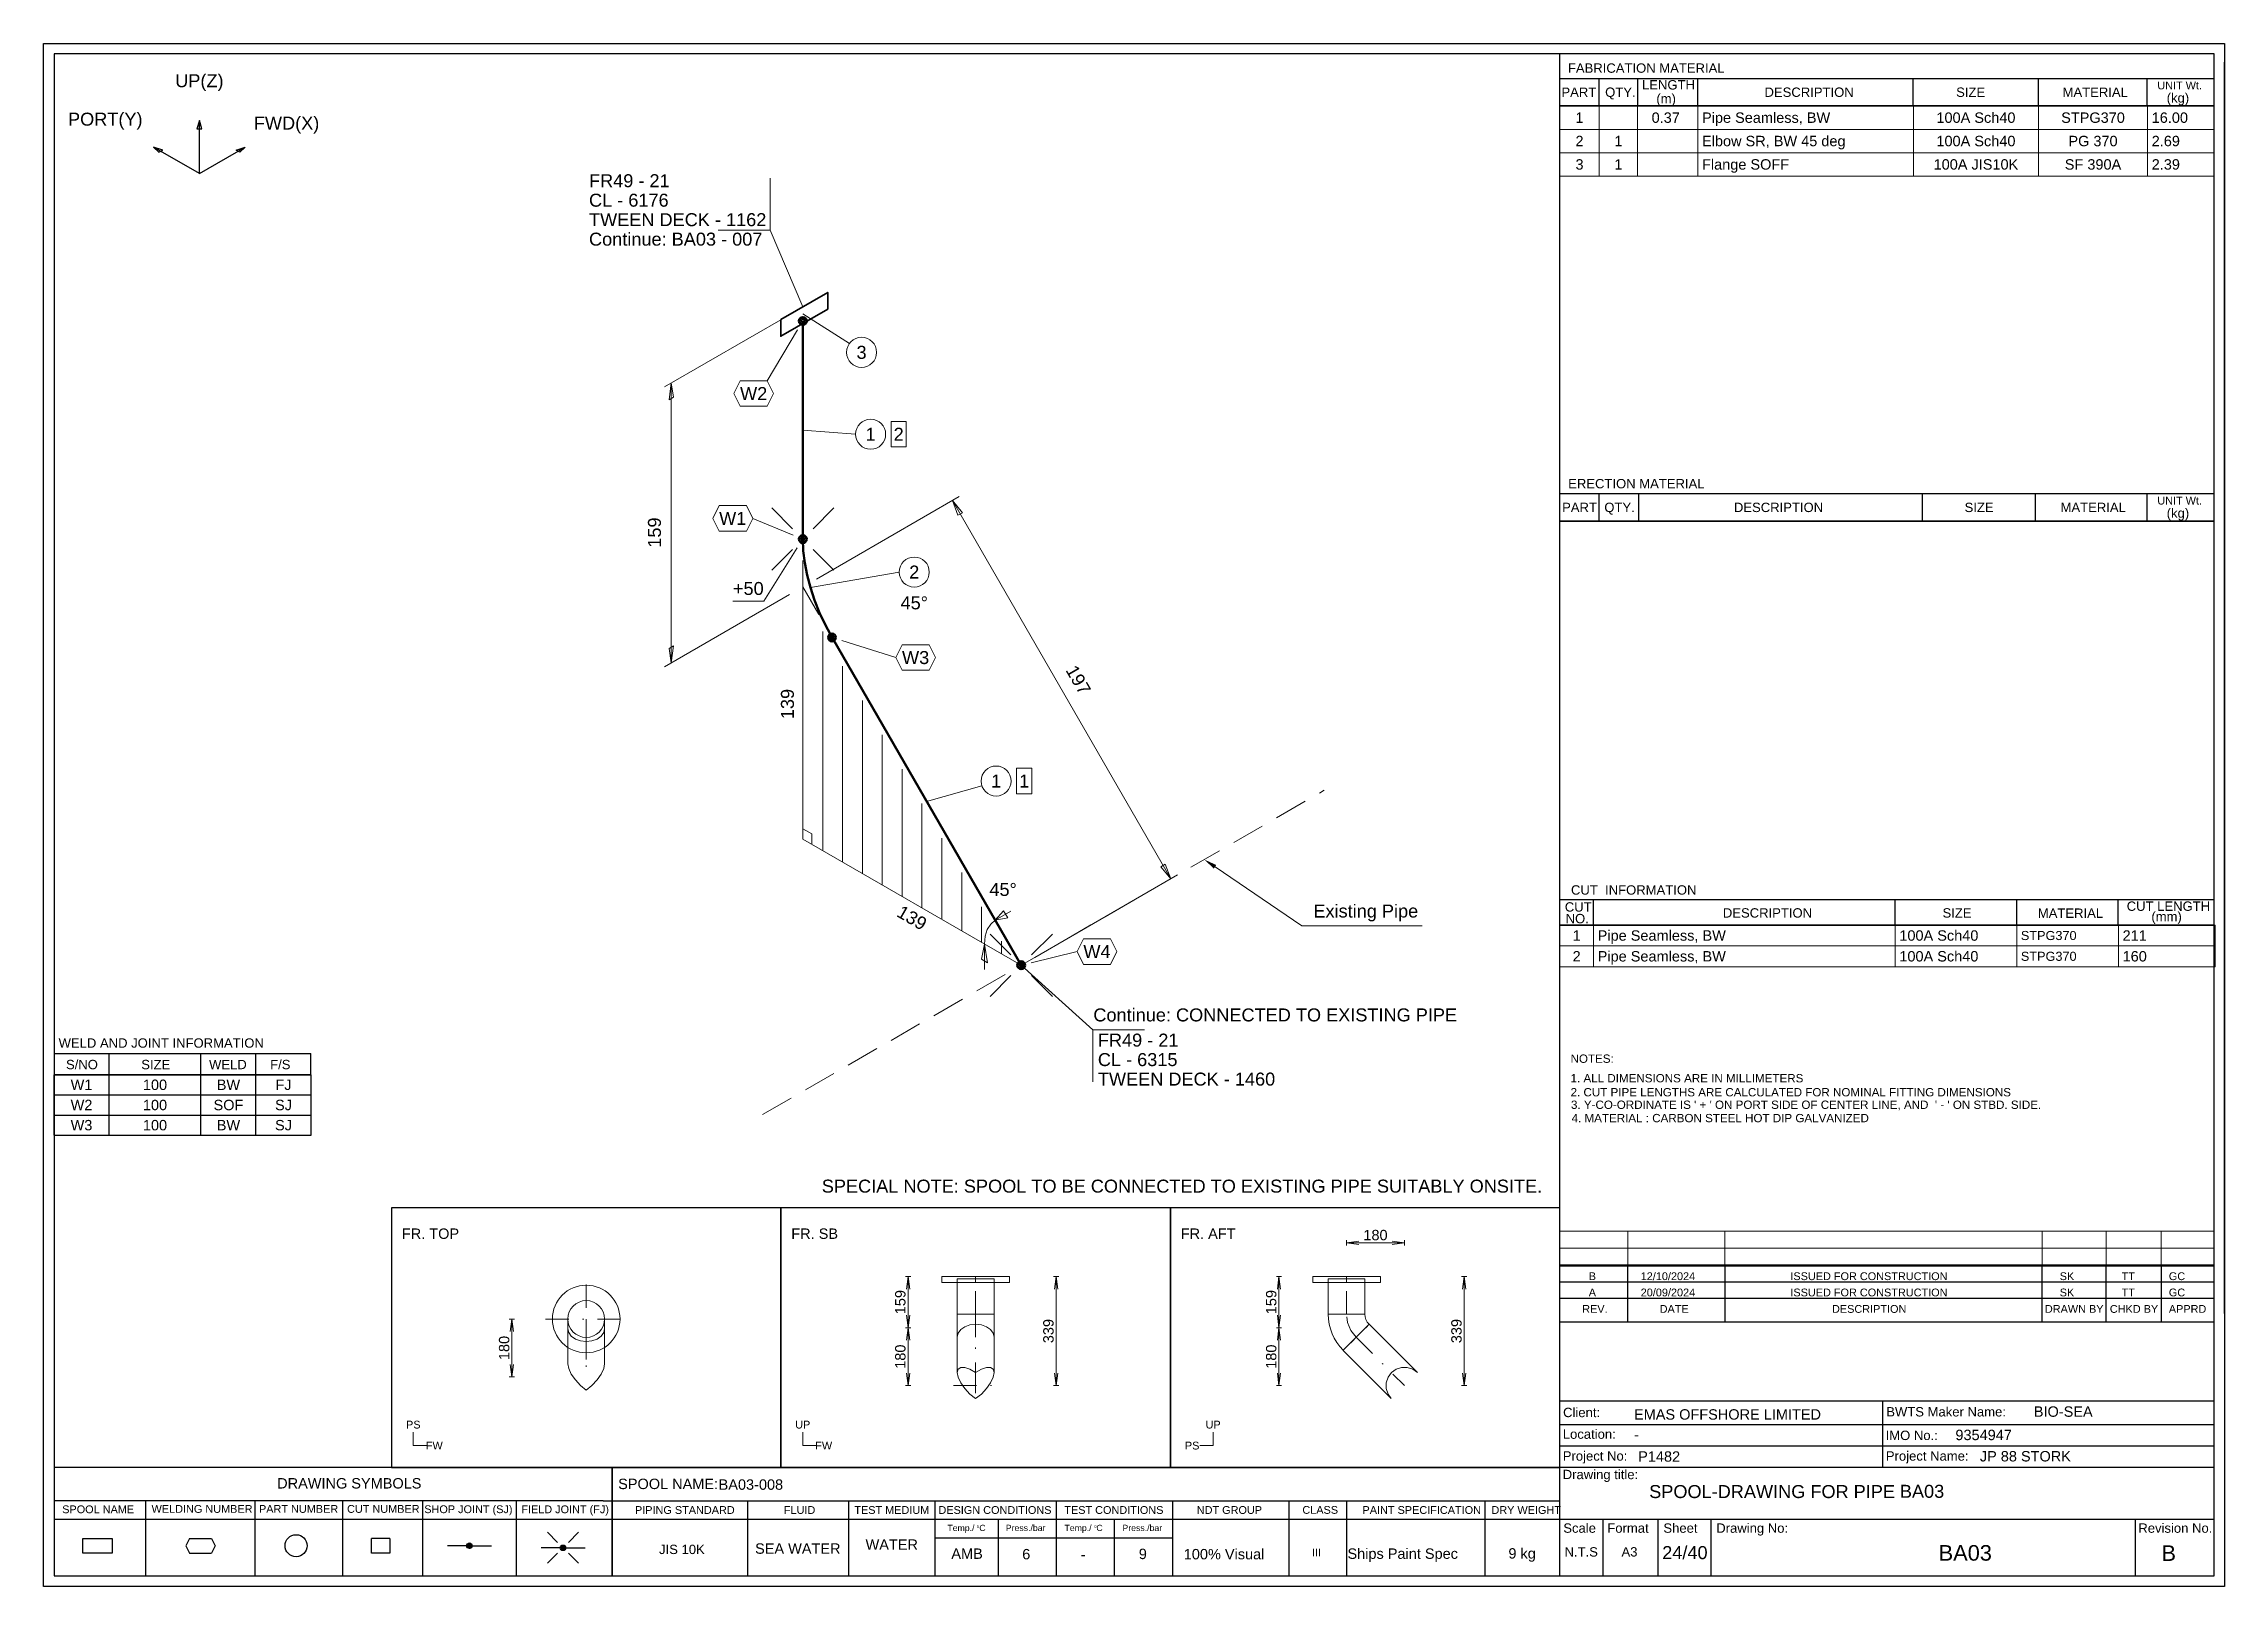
# Model space of a CAD drawing. Header units: millimetres. Extents: x 0 to 420, y 0 to 297.
import ezdxf
from ezdxf.enums import TextEntityAlignment as Align

# ---------------------------------------------------------------- set-up
doc = ezdxf.new("R2010")
doc.units = ezdxf.units.MM
for name, pattern in [('_DASHED1', [19.05, 12.7, -6.35]), ('DOTTED_DASHED5', [9.99997, 4.444431, -2.666659, 0.222222, -2.666659]), ('DOTTED_DASHED6', [10, 4.444444, -2.666667, 0.222222, -2.666667])]:
    doc.linetypes.add(name, pattern=pattern)
doc.layers.add('Existing Pipe', color=253, linetype='_DASHED1', lineweight=0)
for name, color, linetype in [('FramesFromTables', 40, 'Continuous'), ('I_Coordinates', 11, 'Continuous'), ('I_CutNumbers', 10, 'Continuous'), ('I_Dimensions', 4, 'Continuous'), ('I_OtherComponents', 2, 'Continuous'), ('I_PartNumbers', 9, 'Continuous'), ('I_Pipes', 1, 'Continuous'), ('I_Tags', 8, 'Continuous'), ('I_Triangles', 5, 'Continuous'), ('SymbolsOnDrawingSheet', 1, 'Continuous'), ('TextFromTables', 2, 'Continuous'), ('TextFromTextBoxes', 2, 'Continuous')]:
    doc.layers.add(name, color=color, linetype=linetype)
doc.styles.add('Cadmatic Default Text', font='arial.ttf')

# ---------------------------------------------------------------- blocks, each defined once
blk = doc.blocks.new('BA01728716191_BOM_4')
at = {"layer": 'FramesFromTables', "linetype": 'ByBlock', "lineweight": 18}
for p, q in [((292, 285), (418, 285)), ((292, 271.5), (292, 285)), ((292, 271.5), (292, 285)), ((299.6, 271.5), (299.6, 285)), ((299.6, 271.5), (299.6, 285)), ((307, 271.5), (307, 285)), ((307, 271.5), (307, 285)), ((318.6, 271.5), (318.6, 285)), ((318.6, 271.5), (318.6, 285)), ((360.1, 271.5), (360.1, 285)), ((360.1, 271.5), (360.1, 285)), ((384.2, 271.5), (384.2, 285)), ((384.2, 271.5), (384.2, 285)), ((405.2, 271.5), (405.2, 285)), ((405.2, 271.5), (405.2, 285)), ((418, 271.5), (418, 285)), ((292, 280.5), (418, 280.5)), ((292, 276), (418, 276)), ((292, 205), (418.1, 205)), ((292, 205), (418.1, 205)), ((292, 127.3), (418.2, 127.3)), ((292, 119.3), (292, 127.3)), ((292, 119.3), (292, 127.3)), ((298.5, 119.3), (298.5, 127.3)), ((298.5, 119.3), (298.5, 127.3)), ((356.6, 119.3), (356.6, 127.3)), ((356.6, 119.3), (356.6, 127.3)), ((380, 119.3), (380, 127.3)), ((380, 119.3), (380, 127.3)), ((399.6, 119.3), (399.6, 127.3)), ((399.6, 119.3), (399.6, 127.3)), ((418, 119.3), (418, 127.3)), ((292, 123.3), (418.2, 123.3)), ((292, 68.4), (418, 68.4)), ((292, 58.6), (292, 68.4)), ((292, 58.6), (292, 68.4)), ((305.1, 58.6), (305.1, 68.4)), ((305.1, 58.6), (305.1, 68.4)), ((323.8, 58.6), (323.8, 68.4)), ((323.8, 58.6), (323.8, 68.4)), ((384.9, 58.6), (384.9, 68.4)), ((384.9, 58.6), (384.9, 68.4)), ((397.2, 58.6), (397.2, 68.4)), ((397.2, 58.6), (397.2, 68.4)), ((407.8, 58.6), (407.8, 68.4)), ((407.8, 58.6), (407.8, 68.4)), ((418, 58.6), (418, 68.4)), ((292, 65.13), (418, 65.13)), ((292, 61.87), (418, 61.87))]:
    blk.add_line(p, q, dxfattribs=at)
at = {"layer": 'FramesFromTables', "linetype": 'ByBlock', "lineweight": -3}
for p, q in [((2, 98.5), (51.5, 98.5)), ((2, 86.85), (2, 98.5)), ((2, 86.85), (2, 98.5)), ((12.6, 86.85), (12.6, 98.5)), ((12.6, 86.85), (12.6, 98.5)), ((30.3, 86.85), (30.3, 98.5)), ((30.3, 86.85), (30.3, 98.5)), ((40.9, 86.85), (40.9, 98.5)), ((40.9, 86.85), (40.9, 98.5)), ((51.5, 86.85), (51.5, 98.5)), ((2, 94.62), (51.5, 94.62)), ((2, 90.73), (51.5, 90.73))]:
    blk.add_line(p, q, dxfattribs=at)
at = {"layer": 'FramesFromTables', "linetype": 'ByBlock', "lineweight": 18, "flags": 128}
for points in [[(292, 271.5), (418, 271.5), (418, 285)], [(292, 119.3), (418.2, 119.3), (418.2, 127.3)], [(292, 58.6), (418, 58.6), (418, 68.4)]]:
    blk.add_lwpolyline(points, dxfattribs=at)
at = {"layer": 'FramesFromTables', "linetype": 'ByBlock', "lineweight": -3, "flags": 128}
blk.add_lwpolyline([(2, 86.85), (51.5, 86.85), (51.5, 98.5)], dxfattribs=at)
at = {"layer": 'TextFromTables', "linetype": 'ByBlock', "lineweight": 13, "style": 'Cadmatic Default Text'}
for s, p in [('1', (295.8, 282.75)), ('2', (295.8, 278.25)), ('3', (295.8, 273.75))]:
    blk.add_text(s, height=2, dxfattribs=at).set_placement(p, align=Align.MIDDLE_CENTER)
at = {"layer": 'TextFromTables', "linetype": 'ByBlock', "lineweight": 25, "style": 'Cadmatic Default Text'}
for s, p in [('0.37 ', (312.8, 282.75)), ('100A Sch40', (372.15, 282.75)), ('STPG370', (394.7, 282.75)), ('1', (303.3, 278.25)), ('100A Sch40', (372.15, 278.25)), ('PG 370', (394.7, 278.25)), ('1', (303.3, 273.75)), ('100A JIS10K', (372.15, 273.75)), ('SF 390A', (394.7, 273.75)), ('1', (295.25, 125.3)), ('2', (295.25, 121.3)), ('W1', (7.3, 96.56)), ('100', (21.45, 96.56)), ('BW', (35.6, 96.56)), ('FJ', (46.2, 96.56)), ('W2', (7.3, 92.67)), ('100', (21.45, 92.67)), ('SOF', (35.6, 92.67)), ('SJ', (46.2, 92.67)), ('W3', (7.3, 88.79)), ('100', (21.45, 88.79)), ('BW', (35.6, 88.79)), ('SJ', (46.2, 88.79))]:
    blk.add_text(s, height=2, dxfattribs=at).set_placement(p, align=Align.MIDDLE_CENTER)
for s, height, p in [('Pipe Seamless, BW ', 2, (319.4, 282.75)), ('16.00', 2, (406, 282.75)), ('Elbow SR, BW 45 deg', 2, (319.4, 278.25)), ('2.69', 2, (406, 278.25)), ('Flange SOFF ', 2, (319.4, 273.75)), ('2.39', 2, (406, 273.75)), ('Pipe Seamless, BW', 2, (299.3, 125.3)), ('100A Sch40', 2, (357.4, 125.3)), ('STPG370', 1.75, (380.8, 125.3)), ('211', 2, (400.4, 125.3)), ('Pipe Seamless, BW', 2, (299.3, 121.3)), ('100A Sch40', 2, (357.4, 121.3)), ('STPG370', 1.75, (380.8, 121.3)), ('160', 2, (400.4, 121.3))]:
    blk.add_text(s, height=height, dxfattribs=at).set_placement(p, align=Align.MIDDLE_LEFT)
at = {"layer": 'TextFromTextBoxes', "linetype": 'ByBlock', "lineweight": -3, "style": 'Cadmatic Default Text'}
for s, p in [('EMAS OFFSHORE LIMITED', (306.3, 33.1)), ('BIO-SEA', (383.3, 33.65)), ('9354947', (368.2, 29.15)), ('-', (306.3, 29.2)), ('P1482', (307.1, 25)), ('JP 88 STORK', (372.9, 25.05)), ('BA03-008', (130, 19.6))]:
    blk.add_text(s, height=2, dxfattribs=at).set_placement(p, align=Align.MIDDLE_LEFT)
at = {"layer": 'TextFromTextBoxes', "linetype": 'ByBlock', "lineweight": 25, "style": 'Cadmatic Default Text'}
blk.add_text('BA03', height=2.5, dxfattribs=at).set_placement((357.5, 18.3), align=Align.MIDDLE_LEFT)
at = {"layer": 'TextFromTextBoxes', "linetype": 'ByBlock', "lineweight": -3, "style": 'Cadmatic Default Text'}
for s, height, p in [('WATER', 2, (163.35, 8.05)), ('SEA WATER', 2, (145.25, 7.28)), ('AMB', 2, (177.85, 6.3)), ('6', 2, (189.25, 6.2)), ('-', 2, (200.2, 6.15)), ('9', 2, (211.7, 6.25)), ('100% Visual', 2, (227.35, 6.2)), ('Ships Paint Spec', 2, (261.75, 6.3)), ('9 kg', 2, (284.75, 6.35)), ('24/40', 2.5, (316.1, 6.5))]:
    blk.add_text(s, height=height, dxfattribs=at).set_placement(p, align=Align.MIDDLE_CENTER)
at = {"layer": 'TextFromTextBoxes', "linetype": 'ByBlock', "lineweight": 25, "style": 'Cadmatic Default Text'}
blk.add_text('BA03', height=3, dxfattribs=at).set_placement((370.1, 6.45), align=Align.MIDDLE_CENTER)
blk = doc.blocks.new('SEDS_SPOOL_FORMAT_Gol_4')
at = {"layer": 'SymbolsOnDrawingSheet', "linetype": 'ByBlock', "lineweight": -3, "flags": 128}
for points in [[(0, 297), (420, 297), (420, 0), (0, 0), (0, 297)], [(418.01, 295.01), (2, 295.01)], [(2, 295.01), (2, 2)], [(292.02, 50.91), (292.02, 295.01)], [(418.01, 2), (418.01, 295.01)], [(292.02, 290.3), (418.01, 290.3)], [(299.59, 285.01), (299.59, 290.3)], [(307.02, 285.01), (307.02, 290.3)], [(318.61, 285.01), (318.61, 290.3)], [(360.08, 285.01), (360.08, 290.3)], [(384.18, 285.01), (384.18, 290.3)], [(405.15, 285.01), (405.15, 290.3)], [(405.15, 285.01), (405.15, 290.3)], [(420, 52.53), (420, 293.46)], [(420, 52.53), (420, 293.46)], [(292.02, 284.66), (292.02, 288.77)], [(292, 285), (418, 285)], [(292, 253.5), (292, 285)], [(292, 253.5), (292, 285)], [(292.02, 285.01), (418.01, 285.01)], [(418.01, 285.01), (292.02, 285.01)], [(418, 253.5), (418, 285)], [(292.02, 210.38), (418.01, 210.38)], [(299.57, 205.08), (299.57, 210.38)], [(307.21, 205.08), (307.21, 210.38)], [(361.83, 205.03), (361.83, 210.38)], [(383.61, 205.08), (383.61, 210.38)], [(405.15, 205.17), (405.15, 210.38)], [(292.02, 205.08), (292.02, 209.18)], [(292.02, 205.08), (418.01, 205.08)], [(292.02, 186.7), (292.02, 205.08)], [(292.02, 186.7), (292.02, 205.08)], [(418.01, 205.08), (292.02, 205.08)], [(418, 166), (418, 205)], [(292.02, 132.23), (418.01, 132.23)], [(292.02, 127.3), (292.02, 131.41)], [(298.48, 127.3), (298.48, 132.23)], [(356.6, 127.3), (356.6, 132.23)], [(380.01, 127.3), (380.01, 132.23)], [(399.56, 127.3), (399.56, 132.23)], [(292.02, 127.3), (418.01, 127.3)], [(418.01, 127.3), (292.02, 127.3)], [(418, 111.3), (418, 127.3)], [(2, 102.57), (51.49, 102.57)], [(12.6, 98.45), (12.6, 102.57)], [(30.28, 98.45), (30.28, 102.57)], [(40.88, 98.45), (40.88, 102.57)], [(51.49, 98.45), (51.49, 102.57)], [(2, 98.5), (51.5, 98.5)], [(2, 98.5), (51.5, 98.5)], [(51.49, 98.47), (2, 98.47)], [(2, 98.45), (51.49, 98.45)], [(418, 55.4), (418, 68.5)], [(292.02, 52.57), (292.02, 66.5)], [(292.02, 52.57), (292.02, 66.5)], [(292.02, 61.73), (418.01, 61.73)], [(305.1, 50.91), (305.1, 61.73)], [(323.84, 50.91), (323.84, 61.73)], [(384.91, 50.91), (384.91, 61.73)], [(397.21, 50.91), (397.21, 61.73)], [(407.86, 50.91), (407.86, 61.73)], [(292.02, 58.6), (418.01, 58.6)], [(292.02, 55.47), (418.01, 55.47)], [(292.02, 50.91), (418.01, 50.91)], [(292.02, 2), (292.02, 50.91)], [(292.02, 35.73), (418.01, 35.73)], [(354.24, 22.93), (354.24, 35.73)], [(292.02, 31.13), (418.01, 31.13)], [(292.02, 27.03), (418.01, 27.03)], [(2, 22.93), (107.74, 22.93)], [(107.74, 22.93), (292.02, 22.93)], [(109.52, 22.93), (109.52, 2)], [(109.52, 2), (109.52, 22.93)], [(292.02, 22.93), (418.01, 22.93)], [(107.74, 16.45), (2, 16.45)], [(2, 12.91), (292.02, 12.91)], [(19.62, 16.45), (19.62, 2)], [(40.69, 16.45), (40.69, 2)], [(57.56, 16.45), (57.56, 2)], [(72.95, 16.45), (72.95, 2)], [(91.02, 16.45), (91.02, 2)], [(107.74, 16.45), (292.02, 16.45)], [(135.58, 16.45), (135.58, 2)], [(155.03, 16.45), (155.03, 2)], [(171.67, 16.45), (171.67, 2)], [(183.82, 12.91), (183.82, 2)], [(195.02, 16.45), (195.02, 2)], [(206.21, 12.91), (206.21, 2)], [(217.4, 16.45), (217.4, 2)], [(239.85, 16.45), (239.85, 2)], [(250.91, 16.34), (250.91, 2)], [(277.59, 16.45), (277.59, 2)], [(292.02, 12.91), (418.01, 12.91)], [(300.39, 2), (300.39, 12.91)], [(310.96, 2), (310.96, 12.91)], [(321.13, 2), (321.13, 12.91)], [(402.9, 2), (402.9, 12.91)], [(13.2, 6.41), (7.55, 6.41), (7.55, 9.23), (13.2, 9.23)], [(13.2, 9.23), (13.2, 6.41)], [(28.12, 9.23), (27.42, 7.82)], [(28.12, 9.23), (32.36, 9.23)], [(32.36, 9.23), (33.07, 7.82)], [(66.68, 9.23), (66.68, 6.41), (63.15, 6.41), (63.15, 9.23)], [(66.68, 9.23), (63.15, 9.23)], [(99, 8.47), (97.06, 10.41)], [(101.09, 8.47), (103.03, 10.41)], [(171.67, 9.37), (217.4, 9.37)], [(171.67, 9.37), (217.4, 9.37)], [(27.42, 7.82), (28.12, 6.41)], [(28.12, 6.41), (32.36, 6.41)], [(33.07, 7.82), (32.36, 6.41)], [(81.48, 7.82), (77.79, 7.82)], [(81.49, 7.78), (82.04, 8.32)], [(81.51, 7.9), (81.93, 8.32)], [(81.52, 7.7), (82.14, 8.32)], [(81.55, 7.62), (82.22, 8.29)], [(81.56, 8.06), (81.76, 8.26)], [(81.57, 7.54), (82.28, 8.25)], [(81.62, 7.48), (82.34, 8.2)], [(81.68, 7.44), (82.4, 8.16)], [(81.74, 7.39), (82.45, 8.1)], [(81.8, 7.35), (82.48, 8.02)], [(81.88, 7.32), (82.5, 7.94)], [(81.98, 7.32), (82.53, 7.86)], [(82.09, 7.32), (82.52, 7.75)], [(82.24, 7.36), (82.47, 7.59)], [(82.54, 7.82), (86.24, 7.82)], [(99.51, 7.42), (95.82, 7.42)], [(99, 6.38), (97.06, 4.44)], [(99.53, 7.47), (99.99, 7.93)], [(99.53, 7.37), (100.1, 7.93)], [(99.56, 7.29), (100.2, 7.93)], [(99.58, 7.62), (99.88, 7.93)], [(99.58, 7.21), (100.27, 7.89)], [(99.61, 7.13), (100.33, 7.84)], [(99.67, 7.08), (100.39, 7.8)], [(99.73, 7.03), (100.45, 7.75)], [(99.79, 6.99), (100.49, 7.69)], [(99.85, 6.94), (100.52, 7.61)], [(99.94, 6.92), (100.54, 7.53)], [(100.04, 6.92), (100.57, 7.45)], [(100.15, 6.92), (100.54, 7.31)], [(100.38, 7.04), (100.49, 7.15)], [(100.57, 7.42), (104.27, 7.42)], [(101.09, 6.38), (103.03, 4.44)], [(2, 2), (418.01, 2)]]:
    blk.add_lwpolyline(points, dxfattribs=at)
at = {"layer": 'SymbolsOnDrawingSheet', "linetype": 'ByBlock', "lineweight": -3}
for centre, radius in [((48.63, 7.82), 2.12), ((82.01, 7.82), 0.53), ((100.04, 7.42), 0.53)]:
    blk.add_circle(centre, radius, dxfattribs=at)
at = {"layer": 'SymbolsOnDrawingSheet', "linetype": 'ByBlock', "lineweight": -3, "style": 'Cadmatic Default Text'}
for s, height, p in [('FABRICATION MATERIAL', 1.8, (293.57, 293.19)), ('LENGTH', 1.8, (307.84, 289.97)), ('PART', 1.8, (292.32, 288.55)), ('QTY.', 1.8, (300.74, 288.55)), ('DESCRIPTION', 1.8, (331.43, 288.55)), ('SIZE', 1.8, (368.34, 288.55)), ('MATERIAL', 1.8, (388.84, 288.55)), ('UNIT Wt.', 1.5, (407.08, 289.7)), (' (kg)', 1.8, (408.19, 287.46)), ('ERECTION MATERIAL', 1.8, (293.62, 213.19)), ('PART', 1.8, (292.45, 208.62)), ('QTY.', 1.8, (300.58, 208.62)), ('DESCRIPTION', 1.8, (325.54, 208.62)), ('SIZE', 1.8, (369.97, 208.62)), ('MATERIAL', 1.8, (388.45, 208.62)), ('UNIT Wt.', 1.5, (407.08, 209.77)), (' (kg)', 1.8, (408.19, 207.53)), ('CUT  INFORMATION', 1.8, (294.16, 134.97)), ('CUT ', 1.8, (292.97, 131.7)), ('DESCRIPTION', 1.8, (323.41, 130.55)), ('SIZE', 1.8, (365.72, 130.55)), ('MATERIAL', 1.8, (384.07, 130.5)), ('CUT LENGTH', 1.8, (401.19, 131.85)), ('NO.', 1.8, (293.13, 129.46)), ('(mm)', 1.8, (405.94, 129.85)), ('WELD AND JOINT INFORMATION', 1.8, (2.89, 105.5)), ('S/NO', 1.8, (4.31, 101.36)), ('SIZE', 1.8, (18.81, 101.36)), ('WELD', 1.8, (31.86, 101.36)), ('F/S', 1.8, (43.63, 101.36)), ('SPOOL-DRAWING FOR PIPE', 2.5, (309.22, 19.5))]:
    blk.add_text(s, height=height, dxfattribs=at).set_placement(p, align=Align.TOP_LEFT)
for s, height, p in [('(m)', 1.8, (310.6, 285.51)), ('Client:', 1.8, (292.64, 32.58)), ('BWTS Maker Name:', 1.8, (354.88, 32.71)), ('Location:', 1.8, (292.58, 28.41)), ('IMO No.:', 1.8, (354.76, 28.17)), ('Project No:', 1.8, (292.58, 24.2)), ('Project Name:', 1.8, (354.8, 24.2)), ('Drawing title:', 1.8, (292.57, 20.64)), ('DRAWING SYMBOLS', 2, (44.98, 18.84)), ('Temp./  C   ', 1.2, (174.06, 10.65)), ('0', 0.53, (179.71, 11.25)), ('Press./bar', 1.2, (185.31, 10.65)), ('Temp./  C   ', 1.2, (196.61, 10.65)), ('0', 0.53, (202.37, 11.25)), ('Press./bar', 1.2, (207.78, 10.65)), ('Scale', 1.8, (292.68, 10.32)), ('Format', 1.8, (301.16, 10.32)), ('Sheet', 1.8, (311.96, 10.32)), ('Drawing No:', 1.8, (322.14, 10.32)), ('Revision No.', 1.8, (403.43, 10.32)), ('N.T.S', 1.8, (292.92, 5.74)), ('A3', 1.8, (303.89, 5.74))]:
    blk.add_text(s, height=height, dxfattribs=at).set_placement(p)
for s, height, p in [('NOTES:', 1.6, (294.08, 101.59)), ('1. ALL DIMENSIONS ARE IN MILLIMETERS', 1.6, (294.08, 97.83)), ('2. CUT PIPE LENGTHS ARE CALCULATED FOR NOMINAL FITTING DIMENSIONS', 1.6, (294.08, 95.13)), ("3. Y-CO-ORDINATE IS ' + ' ON PORT SIDE OF CENTER LINE, AND  ' - ' ON STBD. SIDE.", 1.6, (294.16, 92.72)), ('4. MATERIAL : CARBON STEEL HOT DIP GALVANIZED', 1.6, (294.28, 90.15)), ('B', 1.5, (297.58, 59.71)), ('12/10/2024', 1.5, (307.59, 59.71)), ('ISSUED FOR CONSTRUCTION', 1.5, (336.41, 59.71)), ('SK', 1.5, (388.28, 59.71)), ('TT', 1.5, (400.21, 59.71)), ('GC', 1.5, (409.3, 59.71)), ('A', 1.5, (297.58, 56.58)), ('20/09/2024', 1.5, (307.59, 56.58)), ('ISSUED FOR CONSTRUCTION', 1.5, (336.41, 56.58)), ('SK', 1.5, (388.28, 56.58)), ('TT', 1.5, (400.21, 56.58)), ('GC', 1.5, (409.3, 56.58)), ('REV.', 1.5, (296.32, 53.41)), ('DATE', 1.5, (311.24, 53.41)), ('DESCRIPTION', 1.5, (344.43, 53.41)), ('DRAWN BY', 1.5, (385.43, 53.41)), ('CHKD BY', 1.5, (397.94, 53.41)), ('APPRD', 1.5, (409.3, 53.41)), ('SPOOL NAME:', 2, (110.65, 19.73)), ('SPOOL NAME', 1.5, (3.58, 14.83)), ('WELDING NUMBER', 1.5, (20.79, 14.91)), ('PART NUMBER', 1.5, (41.48, 14.91)), ('CUT NUMBER', 1.5, (58.44, 14.91)), ('SHOP JOINT (SJ)', 1.5, (73.31, 14.85)), ('FIELD JOINT (FJ)', 1.5, (92, 14.83)), ('PIPING STANDARD', 1.5, (113.89, 14.7)), ('FLUID', 1.5, (142.57, 14.7)), ('TEST MEDIUM', 1.5, (156.14, 14.7)), ('DESIGN CONDITIONS', 1.5, (172.34, 14.7)), ('TEST CONDITIONS', 1.5, (196.58, 14.7)), ('NDT GROUP', 1.5, (222.09, 14.7)), ('CLASS', 1.5, (242.43, 14.72)), ('PAINT SPECIFICATION', 1.5, (254.01, 14.7)), ('DRY WEIGHT', 1.5, (278.84, 14.7)), ('JIS 10K', 1.8, (118.53, 7.12)), ('III', 1.5, (244.26, 6.51)), ('B', 3, (407.89, 6.4))]:
    blk.add_text(s, height=height, dxfattribs=at).set_placement(p, align=Align.MIDDLE_LEFT)
blk = doc.blocks.new('BA01728716191_PRT_65_3')
at = {"layer": 'I_OtherComponents', "linetype": 'ByBlock', "lineweight": 35, "flags": 128}
blk.add_lwpolyline([(99.03, 222.59), (99.03, 225.8), (89.98, 220.57), (89.98, 217.36), (99.03, 222.59)], dxfattribs=at)
at = {"layer": 'I_OtherComponents', "linetype": 'ByBlock', "lineweight": 50}
for radius in [0.75, 0.375]:
    blk.add_circle((94.22, 220.3), radius, dxfattribs=at)
blk = doc.blocks.new('BA01728716191_PRT_66_3')
at = {"layer": 'I_Pipes', "linetype": 'ByBlock', "lineweight": 50}
blk.add_line((94.22, 178.31), (94.22, 220.3), dxfattribs=at)
blk = doc.blocks.new('BA01728716191_PRT_67_3')
at = {"layer": 'I_Pipes', "linetype": 'ByBlock', "lineweight": 0}
for q in [(94.22, 174.18), (97.31, 163.77)]:
    blk.add_line((94.22, 169.12), q, dxfattribs=at)
at = {"layer": 'I_Pipes', "linetype": 'ByBlock', "lineweight": 50, "flags": 128}
blk.add_lwpolyline([(99.85, 159.38), (98.58, 161.73), (97.46, 164.12), (96.49, 166.55), (95.68, 168.98), (95.05, 171.4), (94.59, 173.77), (94.31, 176.08), (94.22, 178.31)], dxfattribs=at)
at = {"layer": 'I_Pipes', "linetype": 'ByBlock', "lineweight": 50}
for centre, radius in [((94.22, 178.31), 0.75), ((94.22, 178.31), 0.375), ((99.85, 159.38), 0.75), ((99.85, 159.38), 0.375)]:
    blk.add_circle(centre, radius, dxfattribs=at)
blk = doc.blocks.new('BA01728716191_PRT_68_3')
at = {"layer": 'I_Pipes', "linetype": 'ByBlock', "lineweight": 50}
blk.add_line((136.28, 96.28), (99.85, 159.38), dxfattribs=at)
blk = doc.blocks.new('BA01728716191_TRI_0_3')
at = {"layer": 'I_Triangles', "linetype": 'ByBlock', "lineweight": 0}
for p, q in [((98.04, 118.35), (98.04, 160.5)), ((101.87, 116.14), (101.87, 153.88)), ((105.69, 113.94), (105.69, 147.26)), ((109.51, 111.73), (109.51, 140.63)), ((113.34, 109.52), (113.34, 134.01)), ((117.16, 107.31), (117.16, 127.39)), ((120.99, 105.11), (120.99, 120.77)), ((124.81, 102.9), (124.81, 114.14)), ((128.63, 100.69), (128.63, 107.52)), ((132.46, 98.48), (132.46, 100.9))]:
    blk.add_line(p, q, dxfattribs=at)
at = {"layer": 'I_Triangles', "linetype": 'ByBlock', "lineweight": 0, "flags": 128}
for points in [[(136.28, 96.28), (94.22, 120.56), (94.22, 169.12)], [(95.95, 119.56), (95.95, 121.56), (94.22, 122.56)], [(134.28, 106.67), (131.28, 104.94), (133.68, 105.4), (132.88, 106.78), (131.28, 104.94), (130.4, 104.21), (129.75, 103.17), (129.34, 101.87), (129.21, 100.36), (129.77, 96.76), (128.64, 97.42), (129.21, 100.36), (129.21, 95.46)]]:
    blk.add_lwpolyline(points, dxfattribs=at)
at = {"layer": 'I_Triangles', "linetype": 'ByBlock', "lineweight": 0, "style": 'Cadmatic Default Text'}
for rotation, p in [(90, (91.25, 146.56)), (330, (115.25, 105.42))]:
    blk.add_text('139', height=2.5, rotation=rotation, dxfattribs=at).set_placement(p, align=Align.MIDDLE_CENTER)
blk.add_text('45°', height=2.5, dxfattribs=at).set_placement((132.79, 110.86), align=Align.MIDDLE_CENTER)
blk = doc.blocks.new('BA01728716191_DIM_0_3')
at = {"layer": 'I_Dimensions', "linetype": 'ByBlock', "lineweight": 0}
for p, q in [((96.82, 170.62), (124.31, 186.5)), ((123.02, 185.75), (165.08, 112.9)), ((166.37, 113.65), (138.88, 97.78))]:
    blk.add_line(p, q, dxfattribs=at)
at = {"layer": 'I_Dimensions', "linetype": 'ByBlock', "lineweight": 0, "flags": 128}
for points in [[(123.02, 185.75), (124.08, 182.9), (124.95, 183.4), (123.02, 185.75)], [(165.08, 112.9), (163.14, 115.25), (164.01, 115.75), (165.08, 112.9)]]:
    blk.add_lwpolyline(points, dxfattribs=at)
at = {"layer": 'I_Dimensions', "linetype": 'ByBlock', "lineweight": 0, "style": 'Cadmatic Default Text'}
blk.add_text('197', height=2.5, rotation=300, dxfattribs=at).set_placement((147.29, 151.2), align=Align.MIDDLE_CENTER)
blk = doc.blocks.new('BA01728716191_DIM_1_3')
at = {"layer": 'I_Dimensions', "linetype": 'ByBlock', "lineweight": 0}
for p, q in [((67.59, 207.65), (91.62, 221.52)), ((68.89, 154.5), (68.89, 208.4)), ((91.62, 167.62), (67.59, 153.75))]:
    blk.add_line(p, q, dxfattribs=at)
at = {"layer": 'I_Dimensions', "linetype": 'ByBlock', "lineweight": 0, "flags": 128}
for points in [[(68.89, 208.4), (69.32, 205.65), (68.46, 205.15), (68.89, 208.4)], [(68.89, 154.5), (69.32, 157.75), (68.46, 157.25), (68.89, 154.5)]]:
    blk.add_lwpolyline(points, dxfattribs=at)
at = {"layer": 'I_Dimensions', "linetype": 'ByBlock', "lineweight": 0, "style": 'Cadmatic Default Text'}
blk.add_text('159', height=2.5, rotation=90, dxfattribs=at).set_placement((65.64, 179.57), align=Align.MIDDLE_CENTER)
blk = doc.blocks.new('BA01728716191_CRD_0_3')
at = {"layer": 'I_Coordinates', "linetype": 'ByBlock', "lineweight": 0}
blk.add_line((87.94, 237.81), (94.22, 223.02), dxfattribs=at)
at = {"layer": 'I_Coordinates', "linetype": 'ByBlock', "lineweight": 0, "flags": 128}
blk.add_lwpolyline([(87.94, 247.81), (87.94, 237.81), (77.94, 237.81)], dxfattribs=at)
at = {"layer": 'I_Coordinates', "linetype": 'ByBlock', "lineweight": 0, "style": 'Cadmatic Default Text'}
for s, p in [('FR49 - 21', (53.04, 246.06)), ('CL - 6176', (53.04, 242.31)), ('TWEEN DECK - 1162', (53.04, 238.56)), ('Continue: BA03 - 007', (53.04, 234.81))]:
    blk.add_text(s, height=2.5, dxfattribs=at).set_placement(p)
blk = doc.blocks.new('BA01728716191_PTN_0_3')
at = {"layer": 'I_PartNumbers', "linetype": 'ByBlock', "lineweight": 0}
blk.add_line((103.19, 215.97), (94.22, 221.66), dxfattribs=at)
blk.add_circle((105.53, 214.27), 2.89, dxfattribs=at)
at = {"layer": 'I_PartNumbers', "linetype": 'ByBlock', "lineweight": 0, "style": 'Cadmatic Default Text'}
blk.add_text('3', height=2.5, dxfattribs=at).set_placement((105.53, 214.27), align=Align.MIDDLE_CENTER)
blk = doc.blocks.new('BA01728716191_PTN_1_3')
at = {"layer": 'I_PartNumbers', "linetype": 'ByBlock', "lineweight": 0}
blk.add_line((104.38, 198.5), (94.22, 199.31), dxfattribs=at)
blk.add_circle((107.28, 198.5), 2.89, dxfattribs=at)
at = {"layer": 'I_PartNumbers', "linetype": 'ByBlock', "lineweight": 0, "style": 'Cadmatic Default Text'}
blk.add_text('1', height=2.5, dxfattribs=at).set_placement((107.28, 198.5), align=Align.MIDDLE_CENTER)
blk = doc.blocks.new('BA01728716191_PTN_2_3')
at = {"layer": 'I_PartNumbers', "linetype": 'ByBlock', "lineweight": 0}
blk.add_line((112.78, 171.97), (95.68, 168.98), dxfattribs=at)
blk.add_circle((115.68, 171.97), 2.89, dxfattribs=at)
at = {"layer": 'I_PartNumbers', "linetype": 'ByBlock', "lineweight": 0, "style": 'Cadmatic Default Text'}
blk.add_text('2', height=2.5, dxfattribs=at).set_placement((115.68, 171.97), align=Align.MIDDLE_CENTER)
blk = doc.blocks.new('BA01728716191_PTN_3_3')
at = {"layer": 'I_PartNumbers', "linetype": 'ByBlock', "lineweight": 0}
blk.add_line((128.7, 130.84), (118.06, 127.83), dxfattribs=at)
blk.add_circle((131.45, 131.74), 2.89, dxfattribs=at)
at = {"layer": 'I_PartNumbers', "linetype": 'ByBlock', "lineweight": 0, "style": 'Cadmatic Default Text'}
blk.add_text('1', height=2.5, dxfattribs=at).set_placement((131.45, 131.74), align=Align.MIDDLE_CENTER)
blk = doc.blocks.new('BA01728716191_CUT_5_3')
at = {"layer": 'I_CutNumbers', "linetype": 'ByBlock', "lineweight": 0, "flags": 128}
blk.add_lwpolyline([(114.15, 196.05), (114.15, 200.95), (111.21, 200.95), (111.21, 196.05), (114.15, 196.05)], dxfattribs=at)
at = {"layer": 'I_CutNumbers', "linetype": 'ByBlock', "lineweight": 0, "style": 'Cadmatic Default Text'}
blk.add_text('2', height=2.5, dxfattribs=at).set_placement((112.68, 198.5), align=Align.MIDDLE_CENTER)
blk = doc.blocks.new('BA01728716191_CUT_6_3')
at = {"layer": 'I_CutNumbers', "linetype": 'ByBlock', "lineweight": 0, "flags": 128}
blk.add_lwpolyline([(138.33, 129.29), (138.33, 134.19), (135.39, 134.19), (135.39, 129.29), (138.33, 129.29)], dxfattribs=at)
at = {"layer": 'I_CutNumbers', "linetype": 'ByBlock', "lineweight": 0, "style": 'Cadmatic Default Text'}
blk.add_text('1', height=2.5, dxfattribs=at).set_placement((136.86, 131.74), align=Align.MIDDLE_CENTER)
blk = doc.blocks.new('BA01728716191_fii_4_3')
at = {"layer": 'I_Tags', "linetype": 'ByBlock', "lineweight": 0, "style": 'Cadmatic Default Text'}
blk.add_text('45°', height=2.5, dxfattribs=at).set_placement((115.68, 166.04), align=Align.MIDDLE_CENTER)
blk = doc.blocks.new('Pi_FieldWeld_0')
at = {"layer": 'I_Tags', "linetype": 'ByBlock', "lineweight": 0, "flags": 128}
for points in [[(-2.62, 2.45), (-3.84, 0)], [(-3.84, 0), (-2.62, -2.45)], [(2.62, 2.45), (-2.62, 2.45)], [(3.84, 0), (2.62, 2.45)], [(2.62, -2.45), (3.84, 0)], [(3.84, 0), (11.65, -3.24)], [(11.5, -2), (7.5, 2)], [(15.5, -2), (19.5, 2)], [(-2.62, -2.45), (2.62, -2.45)], [(11.5, -6), (7.5, -10)], [(15.5, -6), (19.5, -10)]]:
    blk.add_lwpolyline(points, dxfattribs=at)
at = {"layer": 'I_Tags', "linetype": 'ByBlock', "lineweight": 0, "style": 'Cadmatic Default Text'}
blk.add_text('W1', height=2.5, dxfattribs=at).set_placement((0, 0), align=Align.MIDDLE_CENTER)
blk = doc.blocks.new('Pi_ExtraLength2_1')
at = {"layer": 'I_Tags', "linetype": 'ByBlock', "lineweight": 0, "flags": 128}
for points in [[(2.96, -2.45), (9.43, 7.81)], [(-2.96, -2.45), (2.96, -2.45)]]:
    blk.add_lwpolyline(points, dxfattribs=at)
at = {"layer": 'I_Tags', "linetype": 'ByBlock', "lineweight": 0, "style": 'Cadmatic Default Text'}
blk.add_text('+50', height=2.5, dxfattribs=at).set_placement((0, 0), align=Align.MIDDLE_CENTER)
blk = doc.blocks.new('Pi_Weld_2')
at = {"layer": 'I_Tags', "linetype": 'ByBlock', "lineweight": 0, "flags": 128}
for points in [[(2.62, 2.45), (8.45, 12.26)], [(-2.62, 2.45), (-3.84, 0)], [(-3.84, 0), (-2.62, -2.45)], [(2.62, 2.45), (-2.62, 2.45)], [(3.84, 0), (2.62, 2.45)], [(2.62, -2.45), (3.84, 0)], [(-2.62, -2.45), (2.62, -2.45)]]:
    blk.add_lwpolyline(points, dxfattribs=at)
at = {"layer": 'I_Tags', "linetype": 'ByBlock', "lineweight": 0, "style": 'Cadmatic Default Text'}
blk.add_text('W2', height=2.5, dxfattribs=at).set_placement((0, 0), align=Align.MIDDLE_CENTER)
blk = doc.blocks.new('Pi_Weld_3')
at = {"layer": 'I_Tags', "linetype": 'ByBlock', "lineweight": 0, "flags": 128}
for points in [[(-3.84, 0), (-14.19, 3.27)], [(-2.62, 2.45), (-3.84, 0)], [(-3.84, 0), (-2.62, -2.45)], [(2.62, 2.45), (-2.62, 2.45)], [(3.84, 0), (2.62, 2.45)], [(2.62, -2.45), (3.84, 0)], [(-2.62, -2.45), (2.62, -2.45)]]:
    blk.add_lwpolyline(points, dxfattribs=at)
at = {"layer": 'I_Tags', "linetype": 'ByBlock', "lineweight": 0, "style": 'Cadmatic Default Text'}
blk.add_text('W3', height=2.5, dxfattribs=at).set_placement((0, 0), align=Align.MIDDLE_CENTER)

msp = doc.modelspace()

# ---------------------------------------------------------------- linework, layer by layer
at = {"linetype": 'ByBlock', "lineweight": 13, "flags": 128}
for points in [[(250.93, 65.63), (250.93, 66.63)], [(250.93, 66.13), (253.33, 65.82), (250.93, 66.13), (253.33, 66.45), (250.93, 66.13)], [(250.93, 66.13), (262.09, 66.13)], [(262.09, 66.13), (259.69, 66.45), (262.09, 66.13), (259.69, 65.82), (262.09, 66.13)], [(262.09, 65.63), (262.09, 66.63)], [(166.99, 59.63), (165.99, 59.63)], [(166.49, 59.63), (166.17, 57.23), (166.49, 59.63), (166.81, 57.23), (166.49, 59.63)], [(166.49, 49.8), (166.49, 59.63)], [(194.51, 59.63), (195.51, 59.63)], [(195.01, 59.63), (194.7, 57.23), (195.01, 59.63), (195.33, 57.23), (195.01, 59.63)], [(195.01, 38.64), (195.01, 59.63)], [(238.42, 59.63), (237.42, 59.63)], [(237.92, 59.63), (237.61, 57.23), (237.92, 59.63), (238.24, 57.23), (237.92, 59.63)], [(237.92, 49.8), (237.92, 59.63)], [(273.1, 59.63), (274.1, 59.63)], [(273.6, 59.63), (273.28, 57.23), (273.6, 59.63), (273.91, 57.23), (273.6, 59.63)], [(273.6, 38.64), (273.6, 59.63)], [(90.69, 51.47), (89.69, 51.47)], [(90.19, 51.47), (89.87, 49.07), (90.19, 51.47), (90.5, 49.07), (90.19, 51.47)], [(90.19, 40.31), (90.19, 51.47)], [(166.49, 49.8), (166.81, 52.2), (166.49, 49.8), (166.17, 52.2), (166.49, 49.8)], [(237.92, 49.8), (238.24, 52.2), (237.92, 49.8), (237.61, 52.2), (237.92, 49.8)], [(166.99, 49.8), (165.99, 49.8)], [(166.49, 49.8), (166.17, 47.4), (166.49, 49.8), (166.81, 47.4), (166.49, 49.8)], [(166.49, 38.64), (166.49, 49.8)], [(238.42, 49.8), (237.42, 49.8)], [(237.92, 49.8), (237.61, 47.4), (237.92, 49.8), (238.24, 47.4), (237.92, 49.8)], [(237.92, 38.64), (237.92, 49.8)], [(90.19, 40.31), (90.5, 42.71), (90.19, 40.31), (89.87, 42.71), (90.19, 40.31)], [(90.69, 40.31), (89.69, 40.31)], [(166.99, 38.64), (165.99, 38.64)], [(166.49, 38.64), (166.81, 41.04), (166.49, 38.64), (166.17, 41.04), (166.49, 38.64)], [(194.51, 38.64), (195.51, 38.64)], [(195.01, 38.64), (195.33, 41.04), (195.01, 38.64), (194.7, 41.04), (195.01, 38.64)], [(238.42, 38.64), (237.42, 38.64)], [(237.92, 38.64), (238.24, 41.04), (237.92, 38.64), (237.61, 41.04), (237.92, 38.64)], [(273.1, 38.64), (274.1, 38.64)], [(273.6, 38.64), (273.91, 41.04), (273.6, 38.64), (273.28, 41.04), (273.6, 38.64)]]:
    msp.add_lwpolyline(points, dxfattribs=at)
at = {"linetype": 'DOTTED_DASHED6', "lineweight": 13, "flags": 128}
for points in [[(104.5, 43.65), (104.5, 59.28)], [(179.5, 52.41), (179.5, 59.2)], [(250.93, 52.41), (250.93, 59.2)], [(96.69, 51.47), (112.32, 51.47)], [(104.5, 51.47), (104.5, 49.62)], [(179.5, 47.95), (179.5, 49.8), (179.5, 52.41)], [(252.78, 47.95), (251.78, 49.26), (251.15, 50.78), (250.93, 52.41)], [(104.5, 49.62), (104.5, 40.31)], [(179.5, 38.64), (179.5, 47.95)], [(252.78, 47.95), (262.09, 38.64)], [(179.5, 41.65), (179.5, 35.63)]]:
    msp.add_lwpolyline(points, dxfattribs=at)
at = {"linetype": 'DOTTED_DASHED5', "lineweight": 13, "flags": 128}
for points in [[(179.5, 59.63), (179.5, 58.52)], [(250.93, 58.52), (250.93, 59.63)], [(175.25, 38.64), (183.76, 38.64)]]:
    msp.add_lwpolyline(points, dxfattribs=at)
at = {"layer": 'Existing Pipe', "ltscale": 0.5}
msp.add_line((138.47, 90.82), (246.63, 153.26), dxfattribs=at)
at = {"layer": 'Existing Pipe', "linetype": 'ByBlock', "ltscale": 0.5}
msp.add_lwpolyline([(225.6, 138.52), (242.3, 127.16), (265.5, 127.16), (256.13, 127.16)], dxfattribs=at)
at = {"layer": 'Existing Pipe', "ltscale": 0.5}
msp.add_solid([(225.37, 138.18), (223.54, 139.93), (225.84, 138.87)], dxfattribs=at)
at = {"layer": 'I_Coordinates', "linetype": 'ByBlock', "lineweight": 0}
msp.add_line((202.04, 107.16), (188.28, 119.58), dxfattribs=at)
at = {"layer": 'I_Coordinates', "linetype": 'ByBlock', "lineweight": 0, "flags": 128}
msp.add_lwpolyline([(202.04, 97.16), (202.04, 107.16), (212.04, 107.16)], dxfattribs=at)
at = {"layer": 'I_Pipes', "linetype": 'ByBlock', "lineweight": 50}
for radius in [0.75, 0.375]:
    msp.add_circle((188.28, 119.58), radius, dxfattribs=at)
at = {"layer": 'I_Tags', "linetype": 'ByBlock', "lineweight": 0, "flags": 128}
for points in [[(186.28, 121.57), (182.28, 125.57)], [(199.03, 122.2), (190.22, 120.05)], [(190.28, 121.57), (194.28, 125.57)], [(200.25, 124.65), (199.03, 122.2)], [(199.03, 122.2), (200.25, 119.75)], [(205.49, 124.65), (200.25, 124.65)], [(206.72, 122.2), (205.49, 124.65)], [(205.49, 119.75), (206.72, 122.2)], [(200.25, 119.75), (205.49, 119.75)], [(186.28, 117.57), (182.28, 113.57)], [(190.28, 117.57), (194.28, 113.57)]]:
    msp.add_lwpolyline(points, dxfattribs=at)
at = {"layer": 'SymbolsOnDrawingSheet', "linetype": 'ByBlock', "lineweight": 25, "flags": 128}
for points in [[(30.5, 280.57), (30, 282.21), (29.5, 280.57), (30.5, 280.57)], [(30, 272), (30, 282.21)], [(30, 272), (21.16, 277.1)], [(22.93, 276.49), (21.16, 277.1), (22.22, 276.08), (22.93, 276.49)], [(30, 272), (38.84, 277.1)], [(37.07, 276.49), (38.84, 277.1), (37.78, 276.08), (37.07, 276.49)], [(67, 22.9), (142, 22.9), (142, 72.9), (67, 72.9), (67, 22.9)], [(142, 22.9), (217, 22.9), (217, 72.9), (142, 72.9), (142, 22.9)], [(217, 22.9), (292, 22.9), (292, 72.9), (217, 72.9), (217, 22.9)]]:
    msp.add_lwpolyline(points, dxfattribs=at)
at = {"layer": 'SymbolsOnDrawingSheet', "linetype": 'ByBlock', "lineweight": 18, "flags": 128}
for points in [[(186.01, 59.63), (186.01, 58.52), (172.99, 58.52), (172.99, 59.63), (186.01, 59.63)], [(175.96, 52.41), (175.96, 59.2), (183.05, 59.2), (183.05, 52.41), (175.96, 52.41)], [(257.45, 59.63), (257.45, 58.52), (244.42, 58.52), (244.42, 59.63), (257.45, 59.63)], [(247.39, 52.41), (247.39, 59.2), (254.48, 59.2), (254.48, 52.41), (247.39, 52.41)], [(100.96, 51.25), (100.96, 51.47)], [(100.96, 50.62), (100.96, 51.25)], [(100.96, 49.62), (100.96, 50.62)], [(108.05, 51.47), (108.05, 51.25)], [(108.05, 51.25), (108.05, 50.62)], [(108.05, 50.62), (108.05, 49.62)], [(175.96, 50.78), (175.96, 52.41)], [(175.96, 49.26), (175.96, 50.78)], [(179.5, 50.45), (178.41, 50.33)], [(180.6, 50.33), (179.5, 50.45)], [(183.05, 52.41), (183.05, 50.78)], [(183.05, 50.78), (183.05, 49.26)], [(247.39, 52.41), (254.48, 52.41)], [(255.29, 50.46), (250.27, 45.45)], [(263.7, 41.8), (264.6, 41.15), (255.29, 50.45), (255.17, 50.33)], [(108.05, 49.62), (107.87, 48.85), (107.37, 48.15), (106.58, 47.59), (105.6, 47.24), (104.5, 47.11), (103.41, 47.24), (102.42, 47.59), (101.63, 48.15), (101.13, 48.85), (100.96, 49.62)], [(101.13, 41.92), (100.96, 42.82), (100.96, 49.62)], [(108.04, 49.62), (108.05, 42.82), (107.87, 41.92)], [(175.96, 47.95), (175.96, 49.26)], [(176.13, 48.72), (175.96, 47.95), (175.96, 41.15)], [(176.63, 49.42), (176.13, 48.72)], [(177.42, 49.98), (176.63, 49.42)], [(178.41, 50.33), (177.42, 49.98)], [(181.58, 49.98), (180.6, 50.33)], [(182.37, 49.42), (181.58, 49.98)], [(182.87, 48.72), (182.37, 49.42)], [(182.87, 41.8), (183.05, 41.15), (183.04, 47.95), (182.87, 48.72)], [(183.05, 49.26), (183.05, 47.95)], [(251.31, 46.48), (250.76, 45.92)], [(252.01, 47.17), (251.31, 46.48)], [(252.78, 47.95), (252.01, 47.17)], [(253.56, 48.72), (252.78, 47.95)], [(254.26, 49.42), (253.56, 48.72)], [(254.81, 49.98), (254.26, 49.42)], [(255.17, 50.33), (254.81, 49.98)], [(176.13, 41.8), (176.63, 42.14)], [(176.63, 42.14), (177.42, 42.14)], [(177.42, 42.14), (178.41, 41.8)], [(180.6, 41.8), (181.59, 42.14)], [(181.59, 42.14), (182.37, 42.14)], [(182.37, 42.14), (182.87, 41.8)], [(250.4, 45.57), (250.28, 45.44), (259.55, 36.17)], [(250.76, 45.92), (250.4, 45.57)], [(260.48, 41.8), (261.54, 42.14)], [(262.64, 42.14), (261.54, 42.14)], [(261.54, 42.14), (262.64, 42.14)], [(262.64, 42.14), (263.7, 41.8)], [(101.63, 40.86), (101.13, 41.92)], [(102.42, 39.75), (101.63, 40.86)], [(103.41, 38.7), (102.42, 39.75)], [(104.5, 37.8), (103.41, 38.7)], [(105.6, 38.7), (104.5, 37.8)], [(106.58, 39.76), (105.6, 38.7)], [(107.37, 40.86), (106.58, 39.76)], [(107.87, 41.92), (107.37, 40.86)], [(175.96, 41.15), (176.13, 41.8)], [(183.05, 41.15), (182.87, 40.25), (182.37, 39.2), (181.59, 38.09), (180.6, 37.03), (179.5, 36.17), (178.41, 37.03), (177.42, 38.09), (176.63, 39.2), (176.13, 40.25), (175.96, 41.15)], [(178.41, 41.8), (179.5, 41.15)], [(179.5, 41.15), (180.6, 41.8)], [(258.59, 39.2), (258.93, 40.25)], [(258.59, 38.09), (258.59, 39.2)], [(258.59, 38.09), (258.93, 37.03)], [(258.93, 37.03), (258.59, 38.09)], [(258.93, 40.25), (259.58, 41.15)], [(259.58, 41.15), (260.48, 41.8)], [(259.55, 36.17), (258.93, 37.03)], [(71.2, 27.1), (71.2, 29.67)], [(146.2, 27.1), (146.2, 29.67)], [(225.24, 27.1), (225.24, 29.67)], [(71.2, 27.1), (73.77, 27.1)], [(146.2, 27.1), (148.77, 27.1)], [(225.24, 27.1), (222.66, 27.1)]]:
    msp.add_lwpolyline(points, dxfattribs=at)
at = {"layer": 'SymbolsOnDrawingSheet', "linetype": 'ByBlock', "lineweight": 18}
for radius in [6.51, 3.54]:
    msp.add_circle((104.5, 51.47), radius, dxfattribs=at)
for centre, radius, start, end in [((104.5, 51.47), 3.54, 0, 180), ((257.23, 52.41), 9.84, 180, 225.0012), ((257.23, 52.41), 2.76, 180, 225.0014)]:
    msp.add_arc(centre, radius, start, end, dxfattribs=at)

# ---------------------------------------------------------------- block references
at = {"layer": 'I_Coordinates', "lineweight": 0}
msp.add_blockref('BA01728716191_CRD_0_3', (52, 23.3), dxfattribs=at)
at = {"layer": 'I_CutNumbers', "lineweight": 0}
for name in ['BA01728716191_CUT_5_3', 'BA01728716191_CUT_6_3']:
    msp.add_blockref(name, (52, 23.3), dxfattribs=at)
at = {"layer": 'I_Dimensions', "lineweight": 0}
for name in ['BA01728716191_DIM_1_3', 'BA01728716191_DIM_0_3']:
    msp.add_blockref(name, (52, 23.3), dxfattribs=at)
at = {"layer": 'I_OtherComponents', "lineweight": 35}
msp.add_blockref('BA01728716191_PRT_65_3', (52, 23.3), dxfattribs=at)
at = {"layer": 'I_PartNumbers', "lineweight": 0}
for name in ['BA01728716191_PTN_0_3', 'BA01728716191_PTN_1_3', 'BA01728716191_PTN_2_3', 'BA01728716191_PTN_3_3']:
    msp.add_blockref(name, (52, 23.3), dxfattribs=at)
at = {"layer": 'I_Pipes', "lineweight": 50}
for name in ['BA01728716191_PRT_66_3', 'BA01728716191_PRT_67_3', 'BA01728716191_PRT_68_3']:
    msp.add_blockref(name, (52, 23.3), dxfattribs=at)
at = {"layer": 'I_Tags'}
for name, p in [('Pi_Weld_2', (136.75, 229.63)), ('Pi_FieldWeld_0', (132.72, 205.61)), ('Pi_ExtraLength2_1', (135.72, 192.11)), ('Pi_Weld_3', (167.94, 178.81))]:
    msp.add_blockref(name, p, dxfattribs=at)
at = {"layer": 'I_Tags', "lineweight": 0}
msp.add_blockref('BA01728716191_fii_4_3', (52, 23.3), dxfattribs=at)
at = {"layer": 'I_Triangles', "lineweight": 0}
msp.add_blockref('BA01728716191_TRI_0_3', (52, 23.3), dxfattribs=at)
at = {"layer": 'SymbolsOnDrawingSheet'}
msp.add_blockref('SEDS_SPOOL_FORMAT_Gol_4', (0, 0), dxfattribs=at)
at = {"layer": 'TextFromTextBoxes', "lineweight": 25}
msp.add_blockref('BA01728716191_BOM_4', (0, 0), dxfattribs=at)

# ---------------------------------------------------------------- texts
at = {"layer": 'Existing Pipe', "ltscale": 0.5, "insert": (244.55, 128.01), "char_height": 2.5, "attachment_point": 7, "style": 'Cadmatic Default Text'}
msp.add_mtext('Existing Pipe', dxfattribs=at)
at = {"layer": 'I_Coordinates', "linetype": 'ByBlock', "lineweight": 0, "style": 'Cadmatic Default Text'}
for s, p in [('Continue: CONNECTED TO EXISTING PIPE', (202.17, 111.26)), ('FR49 - 21', (203.04, 106.41)), ('CL - 6315', (203.04, 102.66)), ('TWEEN DECK - 1460', (203.04, 98.91)), ('SPECIAL NOTE: SPOOL TO BE CONNECTED TO EXISTING PIPE SUITABLY ONSITE.', (149.87, 78.3))]:
    msp.add_text(s, height=2.5, dxfattribs=at).set_placement(p, align=Align.TOP_LEFT)
at = {"layer": 'I_Tags', "linetype": 'ByBlock', "lineweight": 0, "style": 'Cadmatic Default Text'}
msp.add_text('W4', height=2.5, dxfattribs=at).set_placement((202.87, 122.2), align=Align.MIDDLE_CENTER)
at = {"layer": 'SymbolsOnDrawingSheet', "linetype": 'ByBlock', "lineweight": 25, "style": 'Cadmatic Default Text'}
for s, p in [('UP(Z)', (30, 289.86)), ('PORT(Y)', (11.88, 282.46)), ('FWD(X)', (46.79, 281.7))]:
    msp.add_text(s, height=2.5, dxfattribs=at).set_placement(p, align=Align.MIDDLE_CENTER)
for s, p in [('FR. TOP', (69, 68.9)), ('FR. SB', (144, 68.9)), ('FR. AFT', (219, 68.9))]:
    msp.add_text(s, height=2, dxfattribs=at).set_placement(p, align=Align.TOP_LEFT)
at = {"layer": 'SymbolsOnDrawingSheet', "linetype": 'ByBlock', "lineweight": 13, "style": 'Cadmatic Default Text'}
msp.add_text('180', height=2, dxfattribs=at).set_placement((256.51, 67.63), align=Align.MIDDLE_CENTER)
for s, p in [('159', (164.99, 54.72)), ('159', (236.42, 54.72)), ('339', (193.51, 49.14)), ('339', (272.1, 49.14)), ('180', (88.69, 45.89)), ('180', (164.99, 44.22)), ('180', (236.42, 44.22))]:
    msp.add_text(s, height=2, rotation=90, dxfattribs=at).set_placement(p, align=Align.MIDDLE_CENTER)
at = {"layer": 'SymbolsOnDrawingSheet', "linetype": 'ByBlock', "lineweight": 18, "style": 'Cadmatic Default Text'}
for s, p in [('PS', (71.2, 31.14)), ('UP', (146.2, 31.14)), ('UP', (225.24, 31.14)), ('FW', (75.24, 27.1)), ('FW', (150.24, 27.1)), ('PS', (221.2, 27.1))]:
    msp.add_text(s, height=1.5, dxfattribs=at).set_placement(p, align=Align.MIDDLE_CENTER)

doc.saveas('drawing.dxf')
